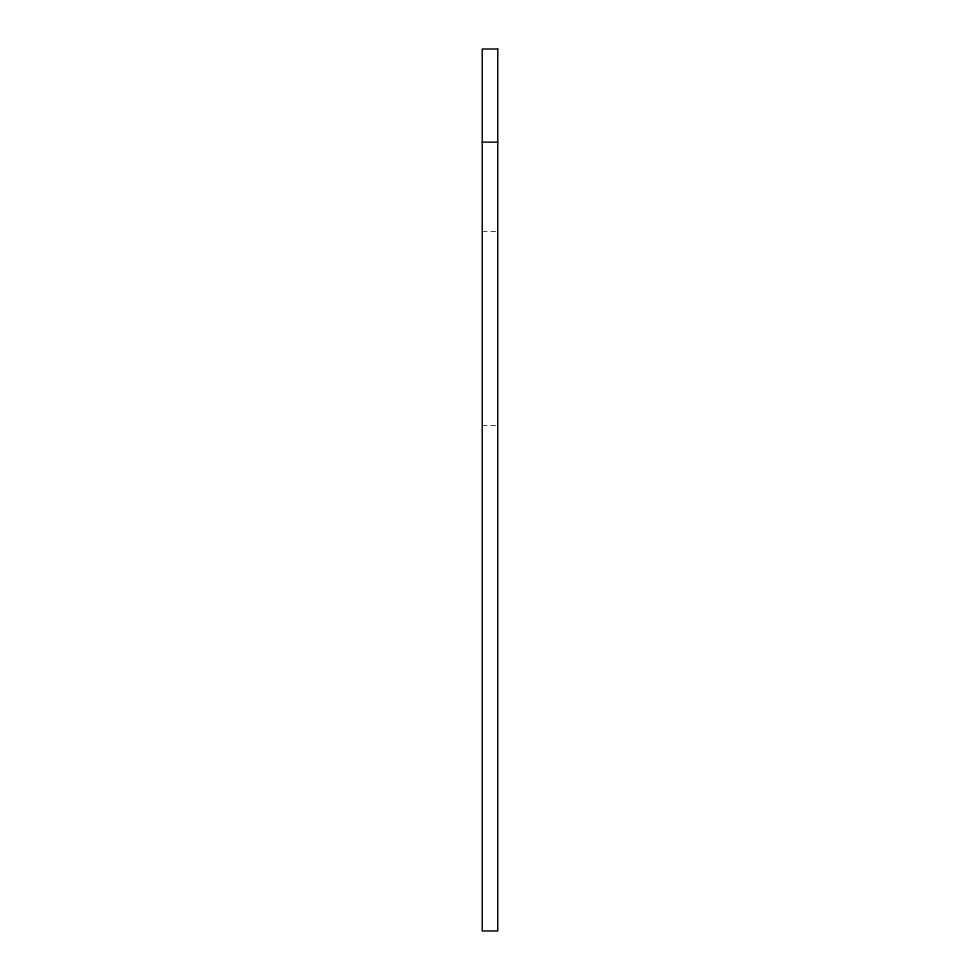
<?xml version="1.0" encoding="UTF-8"?>
<svg xmlns="http://www.w3.org/2000/svg" width="980" height="980" viewBox="0 0 980 980"><rect width="100%" height="100%" fill="white"/><g stroke="black" fill="none" stroke-linecap="round" stroke-linejoin="round"><path stroke-width="0.73" stroke-dasharray="4.9 3.68" d="M482.234 231.39L496.346 231.39M482.234 425.43L496.346 425.43"/><path stroke-width="1.47" d="M482.234 142.137L497.767 142.137M497.767 49L482.234 49L482.234 931L497.767 931L497.767 49"/></g></svg>
